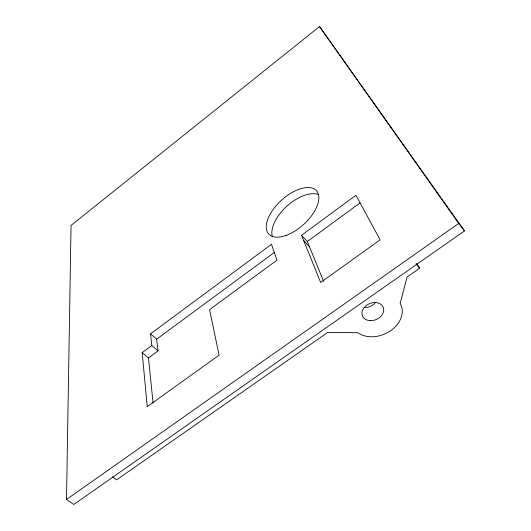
<?xml version="1.0" encoding="UTF-8"?>
<svg xmlns="http://www.w3.org/2000/svg" width="531" height="531" viewBox="0 0 531 531"><rect width="100%" height="100%" fill="white"/><g stroke="black" fill="none" stroke-linecap="round" stroke-linejoin="round"><path stroke-width="0.8" d="M66.508 499.479L71.054 225.443L319.516 26.55L464.492 230.912L73.836 504.45L66.508 499.479L458.718 223.438L464.492 230.912M150.532 333.846L271.487 244.293L276.95 260.19L209.579 309.613L219.077 355.186L147.246 406.64L142.189 352.624L151.806 345.542L150.532 333.846L156.672 339.163L158.052 350.891L148.461 357.921L153.074 403.036M156.672 339.163L274.567 252.278M301.562 235.313L355.909 195.289L380.143 239.859L320.651 282.479L301.562 235.313L307.303 241.545L323.618 281.304M307.303 241.545L360.104 202.842M416.848 263.442L419.649 268.235L407.065 277.023L400.155 303.36A26.517 20.218 -23.1 0 1 390.604 330.727A26.517 20.218 -23.1 0 1 357.755 332.678L327.647 332.479L116.601 479.865L112.572 476.951M142.189 352.624L148.461 357.921M151.806 345.542L158.052 350.891M303.692 240.57L309.473 246.835M415.992 263.88L419.649 268.235M319.516 26.55L458.718 223.438M272.503 236.833A32.046 16.594 -42.1 0 1 286.667 206.413A32.046 16.594 -42.1 0 1 318.547 194.645M375.609 302.258A11.038 8.542 -23.2 0 1 364.664 307.628M286.169 235.392A32.218 16.421 -42.2 0 0 317.837 192.846A32.218 16.421 -42.2 0 0 273.644 208.809A32.218 16.421 -42.2 0 0 286.169 235.392M370.565 320.678A11.27 8.629 -23 0 0 383.236 307.21A11.27 8.629 -23 0 0 364.764 306.898A11.27 8.629 -23 0 0 370.565 320.678"/></g></svg>
